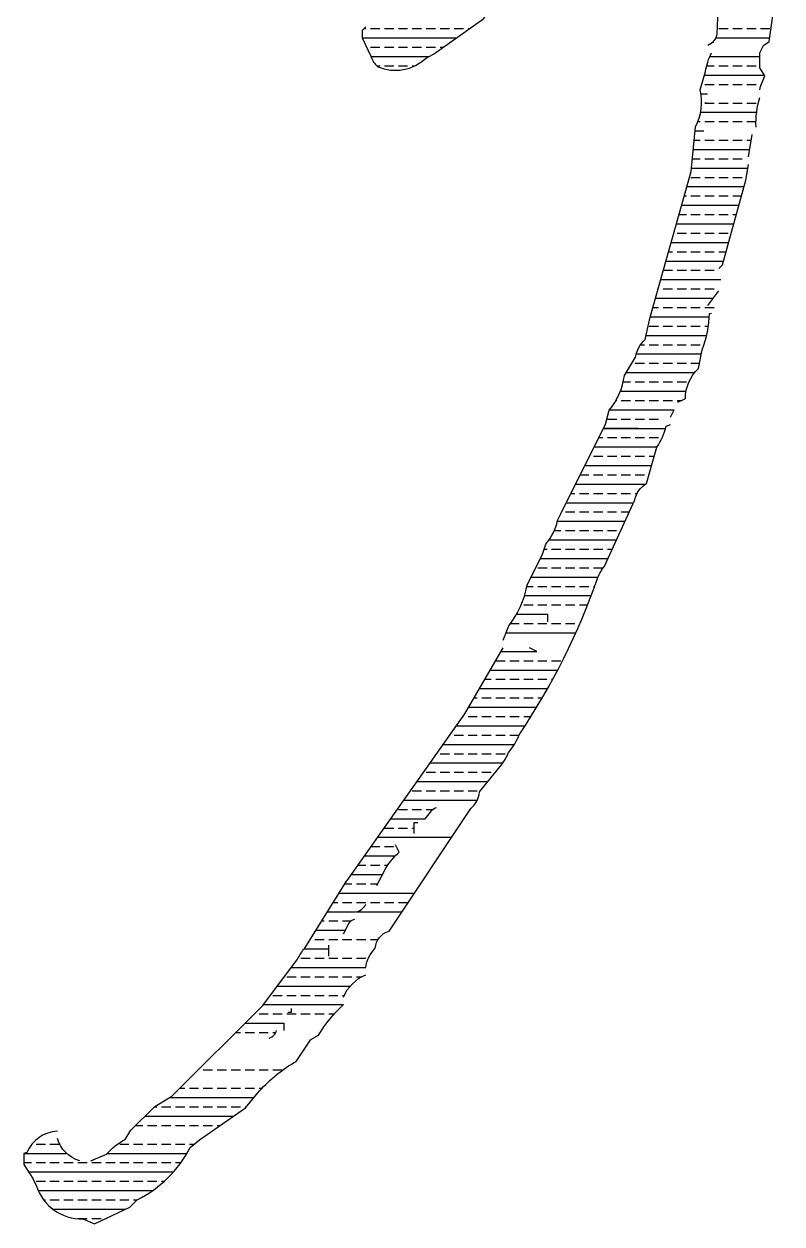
# Model space of a CAD drawing. Header units: millimetres. Extents: x 127 to 2034, y 513 to 812.
# Drawn here: x 1871.66 to 1873.7, y 550.051 to 553.278 of the extents above; entities that cross this region are included whole.
import ezdxf

# ---------------------------------------------------------------- set-up
doc = ezdxf.new("R2010")
doc.units = ezdxf.units.MM

msp = doc.modelspace()

# ---------------------------------------------------------------- hatches: boundary and pattern name
at = {"linetype": 'Continuous'}
h = msp.add_hatch(dxfattribs=at)
h.set_pattern_fill('BRASS', color=256, scale=0.2, style=0)
h.set_pattern_definition([(0, (1869.029948531501, 538.4405945643704), (0, 0.05), []), (0, (1869.029948531501, 538.4655945643698), (0, 0.05), [0.025, -0.0125])])
edge = h.paths.add_edge_path()
edge.add_line((1872.9499485315, 551.6205945643701), (1872.964654531501, 551.6594185643703))
edge.add_arc((1872.771317108847, 551.81242859971), 0.2465591813597618, 321.641398136819, 349.7593465849139)
edge.add_line((1873.0139485315, 551.7685945643702), (1873.0554485315, 551.8520945643703))
edge.add_line((1873.0554485315, 551.8520945643703), (1873.064448531501, 551.87909456437))
edge.add_arc((1872.951545252157, 551.974664695068), 0.1479216021009101, 319.7528234188165, 347.4785605958448)
edge.add_line((1873.095948531501, 551.9425945643702), (1873.1039485315, 551.9585945643704))
edge.add_line((1873.1039485315, 551.9585945643704), (1873.225242531501, 552.2017705643702))
edge.add_line((1873.225242531501, 552.2017705643702), (1873.234654531501, 552.2394185643702))
edge.add_arc((1873.097420073141, 552.3559769101829), 0.1800531714241285, 319.6575137681815, 352.5382919608347)
edge.add_line((1873.2759485315, 552.3325945643701), (1873.3054485315, 552.3820945643702))
edge.add_arc((1873.390919876034, 552.3655526563675), 0.0870573687675821, 132.6396241049456, 169.0465401306974, ccw=False)
edge.add_line((1873.3319485315, 552.4295945643703), (1873.3447565315, 552.4896325643704))
edge.add_line((1873.3447565315, 552.4896325643704), (1873.455048531501, 552.8812945643704))
edge.add_line((1873.455048531501, 552.8812945643704), (1873.4669485315, 553.0015945643698))
edge.add_arc((1873.344498825065, 553.0680273541037), 0.1393098925345999, 331.5187864405184, 373.5194412005766)
edge.add_line((1873.479948531501, 553.1005945643701), (1873.494002531501, 553.1499185643702))
edge.add_arc((1873.661443964995, 553.1250773150113), 0.1692741011508252, 153.5047217106693, 171.5612749202777, ccw=False)
edge.add_line((1873.4199485315, 552.2605945643699), (1873.4399485315, 552.2705945643702))
edge.add_arc((1873.552047131722, 552.2699978302853), 0.1121001885065203, 133.31842654169, 179.6950004590942, ccw=False)
edge.add_line((1873.4751405315, 552.3515565643702), (1873.485448531501, 552.4020945643701))
edge.add_arc((1873.219938847444, 552.5055862603884), 0.2849665304433305, 338.7049087396059, 358.8555433300105)
edge.add_line((1873.5048485315, 552.4998945643702), (1873.5099485315, 552.5005945643702))

# ---------------------------------------------------------------- linework, layer by layer
for p, q in [((1872.5749485315, 553.2655945643701), (1872.5799485315, 553.2655945643701)), ((1872.592448531501, 553.2655945643701), (1872.6174485315, 553.2655945643701)), ((1872.629948531501, 553.2655945643701), (1872.654948531501, 553.2655945643701)), ((1872.667448531501, 553.2655945643701), (1872.6924485315, 553.2655945643701)), ((1872.704948531501, 553.2655945643701), (1872.729948531501, 553.2655945643701)), ((1872.7424485315, 553.2655945643701), (1872.7674485315, 553.2655945643701)), ((1872.779948531501, 553.2655945643701), (1872.8049485315, 553.2655945643701)), ((1872.817448531501, 553.2655945643701), (1872.842448531501, 553.2655945643701)), ((1872.8549485315, 553.2655945643701), (1872.858834541863, 553.2655945643701)), ((1873.529948531501, 553.2655945643701), (1873.5549485315, 553.2655945643701)), ((1873.567448531501, 553.2655945643701), (1873.592448531501, 553.2655945643701)), ((1873.6049485315, 553.2655945643701), (1873.629948531501, 553.2655945643701)), ((1873.6424485315, 553.2655945643701), (1873.667448531501, 553.2655945643701)), ((1872.569948531501, 553.2405945643703), (1872.82373091492, 553.2405945643703)), ((1873.521651668896, 553.2405945643703), (1873.666377102929, 553.2405945643703)), ((1872.592448531501, 553.2155945643698), (1872.6174485315, 553.2155945643698)), ((1872.629948531501, 553.2155945643698), (1872.654948531501, 553.2155945643698)), ((1872.667448531501, 553.2155945643698), (1872.6924485315, 553.2155945643698)), ((1872.704948531501, 553.2155945643698), (1872.729948531501, 553.2155945643698)), ((1872.7424485315, 553.2155945643698), (1872.7674485315, 553.2155945643698)), ((1872.779948531501, 553.2155945643698), (1872.788627287977, 553.2155945643698)), ((1872.593742775866, 553.1905945643701), (1872.749948531501, 553.1905945643701)), ((1872.60954083389, 553.1655945643702), (1872.6174485315, 553.1655945643702)), ((1872.629948531501, 553.1655945643702), (1872.654948531501, 553.1655945643702)), ((1872.667448531501, 553.1655945643702), (1872.6924485315, 553.1655945643702)), ((1872.704948531501, 553.1655945643702), (1872.711817140321, 553.1655945643702)), ((1873.497090462371, 553.1655945643702), (1873.517448531501, 553.1655945643702)), ((1873.505363180282, 553.1905945643701), (1873.6399485315, 553.1905945643701)), ((1873.529948531501, 553.1655945643702), (1873.5549485315, 553.1655945643702)), ((1873.567448531501, 553.1655945643702), (1873.592448531501, 553.1655945643702)), ((1873.6049485315, 553.1655945643702), (1873.629948531501, 553.1655945643702)), ((1873.49134582288, 553.1405945643701), (1873.652675804228, 553.1405945643701)), ((1873.4924485315, 553.1155945643703), (1873.517448531501, 553.1155945643703)), ((1873.529948531501, 553.1155945643703), (1873.5549485315, 553.1155945643703)), ((1873.567448531501, 553.1155945643703), (1873.592448531501, 553.1155945643703)), ((1873.6049485315, 553.1155945643703), (1873.629948531501, 553.1155945643703)), ((1873.6424485315, 553.1155945643703), (1873.644431290121, 553.1155945643703)), ((1873.4924485315, 553.0655945643701), (1873.517448531501, 553.0655945643701)), ((1873.529948531501, 553.0655945643701), (1873.5549485315, 553.0655945643701)), ((1873.567448531501, 553.0655945643701), (1873.592448531501, 553.0655945643701)), ((1873.6049485315, 553.0655945643701), (1873.629948531501, 553.0655945643701)), ((1873.481080991563, 553.0405945643702), (1873.631766556561, 553.0405945643702)), ((1873.473564888454, 553.0155945643701), (1873.479948531501, 553.0155945643701)), ((1873.4924485315, 553.0155945643701), (1873.517448531501, 553.0155945643701)), ((1873.529948531501, 553.0155945643701), (1873.5549485315, 553.0155945643701)), ((1873.567448531501, 553.0155945643701), (1873.592448531501, 553.0155945643701)), ((1873.6049485315, 553.0155945643701), (1873.629903272138, 553.0155945643701)), ((1873.460914450038, 552.9405945643701), (1873.613281864834, 552.9405945643701)), ((1873.463387434244, 552.9655945643699), (1873.479948531501, 552.9655945643699)), ((1873.4924485315, 552.9655945643699), (1873.517448531501, 552.9655945643699)), ((1873.529948531501, 552.9655945643699), (1873.5549485315, 552.9655945643699)), ((1873.567448531501, 552.9655945643699), (1873.592448531501, 552.9655945643699)), ((1873.6049485315, 552.9655945643699), (1873.6174485315, 552.9655945643699)), ((1873.458441465831, 552.9155945643702), (1873.479948531501, 552.9155945643702)), ((1873.4924485315, 552.9155945643702), (1873.517448531501, 552.9155945643702)), ((1873.529948531501, 552.9155945643702), (1873.5549485315, 552.9155945643702)), ((1873.567448531501, 552.9155945643702), (1873.592448531501, 552.9155945643702)), ((1873.455968481625, 552.8905945643701), (1873.608183825618, 552.8905945643701)), ((1873.443587413496, 552.8405945643698), (1873.597640839193, 552.8405945643698)), ((1873.454948531501, 552.8655945643703), (1873.479948531501, 552.8655945643703)), ((1873.4924485315, 552.8655945643703), (1873.517448531501, 552.8655945643703)), ((1873.529948531501, 552.8655945643703), (1873.5549485315, 552.8655945643703)), ((1873.567448531501, 552.8655945643703), (1873.592448531501, 552.8655945643703)), ((1873.436547414721, 552.8155945643701), (1873.4424485315, 552.8155945643701)), ((1873.454948531501, 552.8155945643701), (1873.479948531501, 552.8155945643701)), ((1873.4924485315, 552.8155945643701), (1873.517448531501, 552.8155945643701)), ((1873.529948531501, 552.8155945643701), (1873.5549485315, 552.8155945643701)), ((1873.567448531501, 552.8155945643701), (1873.590772707325, 552.8155945643701)), ((1873.429507415947, 552.7905945643702), (1873.583904575457, 552.7905945643702)), ((1873.422467417172, 552.7655945643701), (1873.4424485315, 552.7655945643701)), ((1873.454948531501, 552.7655945643701), (1873.479948531501, 552.7655945643701)), ((1873.4924485315, 552.7655945643701), (1873.517448531501, 552.7655945643701)), ((1873.529948531501, 552.7655945643701), (1873.5549485315, 552.7655945643701)), ((1873.567448531501, 552.7655945643701), (1873.577036443588, 552.7655945643701)), ((1873.415427418398, 552.7405945643703), (1873.57016831172, 552.7405945643703)), ((1873.4174485315, 552.7155945643698), (1873.4424485315, 552.7155945643698)), ((1873.454948531501, 552.7155945643698), (1873.479948531501, 552.7155945643698)), ((1873.4924485315, 552.7155945643698), (1873.517448531501, 552.7155945643698)), ((1873.529948531501, 552.7155945643698), (1873.5549485315, 552.7155945643698)), ((1873.401347420849, 552.6905945643704), (1873.556432047984, 552.6905945643704)), ((1873.394307422074, 552.6655945643702), (1873.404948531501, 552.6655945643702)), ((1873.4174485315, 552.6655945643702), (1873.4424485315, 552.6655945643702)), ((1873.454948531501, 552.6655945643702), (1873.479948531501, 552.6655945643702)), ((1873.4924485315, 552.6655945643702), (1873.517448531501, 552.6655945643702)), ((1873.529948531501, 552.6655945643702), (1873.549563916116, 552.6655945643702)), ((1873.380227424526, 552.6155945643703), (1873.404948531501, 552.6155945643703)), ((1873.3872674233, 552.6405945643701), (1873.542695784248, 552.6405945643701)), ((1873.4174485315, 552.6155945643703), (1873.4424485315, 552.6155945643703)), ((1873.454948531501, 552.6155945643703), (1873.479948531501, 552.6155945643703)), ((1873.4924485315, 552.6155945643703), (1873.517448531501, 552.6155945643703)), ((1873.373187425751, 552.5905945643699), (1873.5349485315, 552.5905945643699)), ((1873.366147426977, 552.5655945643701), (1873.367448531501, 552.5655945643701)), ((1873.379948531501, 552.5655945643701), (1873.404948531501, 552.5655945643701)), ((1873.4174485315, 552.5655945643701), (1873.4424485315, 552.5655945643701)), ((1873.454948531501, 552.5655945643701), (1873.479948531501, 552.5655945643701)), ((1873.4924485315, 552.5655945643701), (1873.517448531501, 552.5655945643701)), ((1873.359107428203, 552.5405945643702), (1873.5149485315, 552.5405945643702)), ((1873.345027430653, 552.4905945643703), (1873.504510758432, 552.4905945643703)), ((1873.352067429428, 552.5155945643701), (1873.367448531501, 552.5155945643701)), ((1873.379948531501, 552.5155945643701), (1873.404948531501, 552.5155945643701)), ((1873.4174485315, 552.5155945643701), (1873.4424485315, 552.5155945643701)), ((1873.454948531501, 552.5155945643701), (1873.479948531501, 552.5155945643701)), ((1873.4924485315, 552.5155945643701), (1873.517448531501, 552.5155945643701)), ((1873.342448531501, 552.4655945643699), (1873.367448531501, 552.4655945643699)), ((1873.379948531501, 552.4655945643699), (1873.404948531501, 552.4655945643699)), ((1873.4174485315, 552.4655945643699), (1873.4424485315, 552.4655945643699)), ((1873.454948531501, 552.4655945643699), (1873.479948531501, 552.4655945643699)), ((1873.4924485315, 552.4655945643699), (1873.502085241577, 552.4655945643699)), ((1873.334295178624, 552.4405945643701), (1873.497395155574, 552.4405945643701)), ((1873.307541891527, 552.3905945643701), (1873.483102930171, 552.3905945643701)), ((1873.319682295361, 552.4155945643702), (1873.3299485315, 552.4155945643702)), ((1873.342448531501, 552.4155945643702), (1873.367448531501, 552.4155945643702)), ((1873.379948531501, 552.4155945643702), (1873.404948531501, 552.4155945643702)), ((1873.4174485315, 552.4155945643702), (1873.4424485315, 552.4155945643702)), ((1873.454948531501, 552.4155945643702), (1873.479948531501, 552.4155945643702)), ((1873.3049485315, 552.3655945643703), (1873.3299485315, 552.3655945643703)), ((1873.342448531501, 552.3655945643703), (1873.367448531501, 552.3655945643703)), ((1873.379948531501, 552.3655945643703), (1873.404948531501, 552.3655945643703)), ((1873.4174485315, 552.3655945643703), (1873.4424485315, 552.3655945643703)), ((1873.454948531501, 552.3655945643703), (1873.478003796846, 552.3655945643703)), ((1873.280716208268, 552.3405945643698), (1873.464969273459, 552.3405945643698)), ((1873.265182683385, 552.2905945643702), (1873.441855358852, 552.2905945643702)), ((1873.272886339661, 552.3155945643701), (1873.292448531501, 552.3155945643701)), ((1873.3049485315, 552.3155945643701), (1873.3299485315, 552.3155945643701)), ((1873.342448531501, 552.3155945643701), (1873.367448531501, 552.3155945643701)), ((1873.379948531501, 552.3155945643701), (1873.404948531501, 552.3155945643701)), ((1873.4174485315, 552.3155945643701), (1873.4424485315, 552.3155945643701)), ((1873.253144753604, 552.2655945643701), (1873.254948531501, 552.2655945643701)), ((1873.2674485315, 552.2655945643701), (1873.292448531501, 552.2655945643701)), ((1873.3049485315, 552.2655945643701), (1873.3299485315, 552.2655945643701)), ((1873.342448531501, 552.2655945643701), (1873.367448531501, 552.2655945643701)), ((1873.379948531501, 552.2655945643701), (1873.404948531501, 552.2655945643701)), ((1873.4174485315, 552.2655945643701), (1873.4299485315, 552.2655945643701)), ((1873.235644741036, 552.2405945643703), (1873.409948531501, 552.2405945643703)), ((1873.2299485315, 552.2155945643699), (1873.254948531501, 552.2155945643699)), ((1873.2674485315, 552.2155945643699), (1873.292448531501, 552.2155945643699)), ((1873.3049485315, 552.2155945643699), (1873.3299485315, 552.2155945643699)), ((1873.342448531501, 552.2155945643699), (1873.367448531501, 552.2155945643699)), ((1873.207198268317, 552.1655945643702), (1873.217448531501, 552.1655945643702)), ((1873.219668043294, 552.1905945643701), (1873.386424611273, 552.1905945643701)), ((1873.2299485315, 552.1655945643702), (1873.254948531501, 552.1655945643702)), ((1873.2674485315, 552.1655945643702), (1873.292448531501, 552.1655945643702)), ((1873.3049485315, 552.1655945643702), (1873.3299485315, 552.1655945643702)), ((1873.342448531501, 552.1655945643702), (1873.367448531501, 552.1655945643702)), ((1873.194728493339, 552.1405945643701), (1873.364053196796, 552.1405945643701)), ((1873.192448531501, 552.1155945643703), (1873.217448531501, 552.1155945643703)), ((1873.2299485315, 552.1155945643703), (1873.254948531501, 552.1155945643703)), ((1873.2674485315, 552.1155945643703), (1873.292448531501, 552.1155945643703)), ((1873.3049485315, 552.1155945643703), (1873.3299485315, 552.1155945643703)), ((1873.342448531501, 552.1155945643703), (1873.35655254408, 552.1155945643703)), ((1873.157319168405, 552.0655945643701), (1873.1799485315, 552.0655945643701)), ((1873.169788943383, 552.0905945643699), (1873.349374308509, 552.0905945643699)), ((1873.192448531501, 552.0655945643701), (1873.217448531501, 552.0655945643701)), ((1873.2299485315, 552.0655945643701), (1873.254948531501, 552.0655945643701)), ((1873.2674485315, 552.0655945643701), (1873.292448531501, 552.0655945643701)), ((1873.3049485315, 552.0655945643701), (1873.3299485315, 552.0655945643701)), ((1873.144849393428, 552.0405945643702), (1873.332974308344, 552.0405945643702)), ((1873.13237961845, 552.0155945643701), (1873.142448531501, 552.0155945643701)), ((1873.154948531501, 552.0155945643701), (1873.1799485315, 552.0155945643701)), ((1873.192448531501, 552.0155945643701), (1873.217448531501, 552.0155945643701)), ((1873.2299485315, 552.0155945643701), (1873.254948531501, 552.0155945643701)), ((1873.2674485315, 552.0155945643701), (1873.292448531501, 552.0155945643701)), ((1873.3049485315, 552.0155945643701), (1873.310029320109, 552.0155945643701)), ((1873.119909843472, 551.9905945643703), (1873.300283727031, 551.9905945643703)), ((1873.095489778146, 551.9405945643701), (1873.277378699098, 551.9405945643701)), ((1873.1174485315, 551.9655945643698), (1873.142448531501, 551.9655945643698)), ((1873.154948531501, 551.9655945643698), (1873.1799485315, 551.9655945643698)), ((1873.192448531501, 551.9655945643698), (1873.217448531501, 551.9655945643698)), ((1873.2299485315, 551.9655945643698), (1873.254948531501, 551.9655945643698)), ((1873.2674485315, 551.9655945643698), (1873.288831213065, 551.9655945643698)), ((1873.087160590624, 551.9155945643702), (1873.104948531501, 551.9155945643702)), ((1873.1174485315, 551.9155945643702), (1873.142448531501, 551.9155945643702)), ((1873.154948531501, 551.9155945643702), (1873.1799485315, 551.9155945643702)), ((1873.192448531501, 551.9155945643702), (1873.217448531501, 551.9155945643702)), ((1873.2299485315, 551.9155945643702), (1873.254948531501, 551.9155945643702)), ((1873.073253976136, 551.8905945643701), (1873.254473671165, 551.8905945643701)), ((1873.049732962638, 551.8405945643698), (1873.231568643232, 551.8405945643698)), ((1873.059948531501, 551.8655945643703), (1873.0674485315, 551.8655945643703)), ((1873.079948531501, 551.8655945643703), (1873.104948531501, 551.8655945643703)), ((1873.1174485315, 551.8655945643703), (1873.142448531501, 551.8655945643703)), ((1873.154948531501, 551.8655945643703), (1873.1799485315, 551.8655945643703)), ((1873.192448531501, 551.8655945643703), (1873.217448531501, 551.8655945643703)), ((1873.2299485315, 551.8655945643703), (1873.243021157199, 551.8655945643703)), ((1873.042448531501, 551.8155945643704), (1873.0674485315, 551.8155945643704)), ((1873.079948531501, 551.8155945643704), (1873.104948531501, 551.8155945643704)), ((1873.1174485315, 551.8155945643704), (1873.142448531501, 551.8155945643704)), ((1873.154948531501, 551.8155945643704), (1873.1799485315, 551.8155945643704)), ((1873.192448531501, 551.8155945643704), (1873.217448531501, 551.8155945643704)), ((1873.024882663237, 551.7905945643702), (1873.205072106094, 551.7905945643702)), ((1873.013387352882, 551.7655945643701), (1873.029948531501, 551.7655945643701)), ((1873.042448531501, 551.7655945643701), (1873.0674485315, 551.7655945643701)), ((1873.079948531501, 551.7655945643701), (1873.104948531501, 551.7655945643701)), ((1873.1174485315, 551.7655945643701), (1873.142448531501, 551.7655945643701)), ((1873.154948531501, 551.7655945643701), (1873.1799485315, 551.7655945643701)), ((1873.192448531501, 551.7655945643701), (1873.196013885342, 551.7655945643701)), ((1873.004948531501, 551.7155945643699), (1873.029948531501, 551.7155945643699)), ((1873.007179995457, 551.7405945643703), (1873.186648616191, 551.7405945643703)), ((1873.042448531501, 551.7155945643699), (1873.0674485315, 551.7155945643699)), ((1873.079948531501, 551.7155945643699), (1873.104948531501, 551.7155945643699)), ((1873.1174485315, 551.7155945643699), (1873.142448531501, 551.7155945643699)), ((1873.154948531501, 551.7155945643699), (1873.176872552186, 551.7155945643699)), ((1872.985671716322, 551.6905945643701), (1873.069948531501, 551.6905945643701)), ((1872.969385773655, 551.6655945643702), (1872.9924485315, 551.6655945643702)), ((1873.004948531501, 551.6655945643702), (1873.029948531501, 551.6655945643702)), ((1873.042448531501, 551.6655945643702), (1873.0674485315, 551.6655945643702)), ((1873.079948531501, 551.6655945643702), (1873.104948531501, 551.6655945643702)), ((1873.1174485315, 551.6655945643702), (1873.142448531501, 551.6655945643702)), ((1873.154948531501, 551.6655945643702), (1873.156059626959, 551.6655945643702)), ((1872.957524257855, 551.6405945643701), (1873.145007356091, 551.6405945643701)), ((1872.944105834871, 551.5905945643699), (1873.0399485315, 551.5905945643699)), ((1872.929948531501, 551.5655945643701), (1872.9549485315, 551.5655945643701)), ((1872.967448531501, 551.5655945643701), (1872.9924485315, 551.5655945643701)), ((1873.004948531501, 551.5655945643701), (1873.029948531501, 551.5655945643701)), ((1873.042448531501, 551.5655945643701), (1873.0674485315, 551.5655945643701)), ((1873.079948531501, 551.5655945643701), (1873.104948531501, 551.5655945643701)), ((1872.900285610152, 551.5155945643701), (1872.9174485315, 551.5155945643701)), ((1872.914892351725, 551.5405945643702), (1873.096287609622, 551.5405945643702)), ((1872.929948531501, 551.5155945643701), (1872.9549485315, 551.5155945643701)), ((1872.967448531501, 551.5155945643701), (1872.9924485315, 551.5155945643701)), ((1873.004948531501, 551.5155945643701), (1873.029948531501, 551.5155945643701)), ((1873.042448531501, 551.5155945643701), (1873.0674485315, 551.5155945643701)), ((1873.079948531501, 551.5155945643701), (1873.082929782936, 551.5155945643701)), ((1872.885678868579, 551.4905945643703), (1873.069078204241, 551.4905945643703)), ((1872.871072127006, 551.4655945643698), (1872.879948531501, 551.4655945643698)), ((1872.8924485315, 551.4655945643698), (1872.9174485315, 551.4655945643698)), ((1872.929948531501, 551.4655945643698), (1872.9549485315, 551.4655945643698)), ((1872.967448531501, 551.4655945643698), (1872.9924485315, 551.4655945643698)), ((1873.004948531501, 551.4655945643698), (1873.029948531501, 551.4655945643698)), ((1873.042448531501, 551.4655945643698), (1873.054720150134, 551.4655945643698)), ((1872.856465385433, 551.4405945643701), (1872.919948531501, 551.4405945643701)), ((1872.939948531501, 551.4405945643701), (1873.039841966157, 551.4405945643701)), ((1872.823379352648, 551.3905945643701), (1873.008465404805, 551.3905945643701)), ((1872.841011523626, 551.4155945643702), (1872.842448531501, 551.4155945643702)), ((1872.8549485315, 551.4155945643702), (1872.879948531501, 551.4155945643702)), ((1872.8924485315, 551.4155945643702), (1872.9174485315, 551.4155945643702)), ((1872.929948531501, 551.4155945643702), (1872.9549485315, 551.4155945643702)), ((1872.967448531501, 551.4155945643702), (1872.9924485315, 551.4155945643702)), ((1873.004948531501, 551.4155945643702), (1873.024428980219, 551.4155945643702)), ((1872.817448531501, 551.3655945643703), (1872.842448531501, 551.3655945643703)), ((1872.8549485315, 551.3655945643703), (1872.879948531501, 551.3655945643703)), ((1872.8924485315, 551.3655945643703), (1872.9174485315, 551.3655945643703)), ((1872.929948531501, 551.3655945643703), (1872.9549485315, 551.3655945643703)), ((1872.967448531501, 551.3655945643703), (1872.9924485315, 551.3655945643703)), ((1872.788115010691, 551.3405945643699), (1872.979742589803, 551.3405945643699)), ((1872.752850668733, 551.2905945643702), (1872.948602301888, 551.2905945643702)), ((1872.779948531501, 551.3155945643701), (1872.8049485315, 551.3155945643701)), ((1872.817448531501, 551.3155945643701), (1872.842448531501, 551.3155945643701)), ((1872.8549485315, 551.3155945643701), (1872.879948531501, 551.3155945643701)), ((1872.8924485315, 551.3155945643701), (1872.9174485315, 551.3155945643701)), ((1872.929948531501, 551.3155945643701), (1872.9549485315, 551.3155945643701)), ((1872.7424485315, 551.2655945643701), (1872.7674485315, 551.2655945643701)), ((1872.779948531501, 551.2655945643701), (1872.8049485315, 551.2655945643701)), ((1872.817448531501, 551.2655945643701), (1872.842448531501, 551.2655945643701)), ((1872.8549485315, 551.2655945643701), (1872.879948531501, 551.2655945643701)), ((1872.8924485315, 551.2655945643701), (1872.9174485315, 551.2655945643701)), ((1872.717586326776, 551.2405945643703), (1872.908578668487, 551.2405945643703)), ((1872.704948531501, 551.2155945643699), (1872.729948531501, 551.2155945643699)), ((1872.7424485315, 551.2155945643699), (1872.7674485315, 551.2155945643699)), ((1872.779948531501, 551.2155945643699), (1872.8049485315, 551.2155945643699)), ((1872.817448531501, 551.2155945643699), (1872.842448531501, 551.2155945643699)), ((1872.8549485315, 551.2155945643699), (1872.879948531501, 551.2155945643699)), ((1872.667448531501, 551.1655945643702), (1872.6924485315, 551.1655945643702)), ((1872.682321984819, 551.1905945643701), (1872.879874710671, 551.1905945643701)), ((1872.704948531501, 551.1655945643702), (1872.729948531501, 551.1655945643702)), ((1872.7424485315, 551.1655945643702), (1872.759861061586, 551.1655945643702)), ((1872.647057642862, 551.1405945643701), (1872.739948531501, 551.1405945643701)), ((1872.629948531501, 551.1155945643703), (1872.654948531501, 551.1155945643703)), ((1872.667448531501, 551.1155945643703), (1872.6924485315, 551.1155945643703)), ((1872.704948531501, 551.1155945643703), (1872.709948531501, 551.1155945643703)), ((1872.594161129926, 551.0655945643701), (1872.6174485315, 551.0655945643701)), ((1872.611793300904, 551.0905945643698), (1872.810781864834, 551.0905945643698)), ((1872.629948531501, 551.0655945643701), (1872.654948531501, 551.0655945643701)), ((1872.576528958947, 551.0405945643702), (1872.659222457542, 551.0405945643702)), ((1872.558896787968, 551.0155945643701), (1872.5799485315, 551.0155945643701)), ((1872.592448531501, 551.0155945643701), (1872.6174485315, 551.0155945643701)), ((1872.629948531501, 551.0155945643701), (1872.638664665962, 551.0155945643701)), ((1872.541264616989, 550.9905945643703), (1872.625103170676, 550.9905945643703)), ((1872.507338034263, 550.9405945643704), (1872.710781864834, 550.9405945643704)), ((1872.522807647523, 550.9655945643698), (1872.5424485315, 550.9655945643698)), ((1872.554948531501, 550.9655945643698), (1872.5799485315, 550.9655945643698)), ((1872.592448531501, 550.9655945643698), (1872.612474304697, 550.9655945643698)), ((1872.491868421003, 550.9155945643702), (1872.504948531501, 550.9155945643702)), ((1872.5174485315, 550.9155945643702), (1872.5424485315, 550.9155945643702)), ((1872.554948531501, 550.9155945643702), (1872.5799485315, 550.9155945643702)), ((1872.592448531501, 550.9155945643702), (1872.6174485315, 550.9155945643702)), ((1872.629948531501, 550.9155945643702), (1872.654948531501, 550.9155945643702)), ((1872.667448531501, 550.9155945643702), (1872.6924485315, 550.9155945643702)), ((1872.476398807744, 550.8905945643701), (1872.5399485315, 550.8905945643701)), ((1872.555076757391, 550.8905945643701), (1872.677448531501, 550.8905945643701)), ((1872.445459581224, 550.8405945643699), (1872.525036250799, 550.8405945643699)), ((1872.460929194484, 550.8655945643703), (1872.467448531501, 550.8655945643703)), ((1872.4799485315, 550.8655945643703), (1872.504948531501, 550.8655945643703)), ((1872.5174485315, 550.8655945643703), (1872.539801607064, 550.8655945643703)), ((1872.442448531501, 550.8155945643701), (1872.467448531501, 550.8155945643701)), ((1872.4799485315, 550.8155945643701), (1872.504948531501, 550.8155945643701)), ((1872.5174485315, 550.8155945643701), (1872.5424485315, 550.8155945643701)), ((1872.554948531501, 550.8155945643701), (1872.5799485315, 550.8155945643701)), ((1872.592448531501, 550.8155945643701), (1872.612374680539, 550.8155945643701)), ((1872.414168852263, 550.7905945643702), (1872.4799485315, 550.7905945643702)), ((1872.404948531501, 550.7655945643701), (1872.4299485315, 550.7655945643701)), ((1872.442448531501, 550.7655945643701), (1872.467448531501, 550.7655945643701)), ((1872.4799485315, 550.7655945643701), (1872.504948531501, 550.7655945643701)), ((1872.5174485315, 550.7655945643701), (1872.5424485315, 550.7655945643701)), ((1872.554948531501, 550.7655945643701), (1872.5799485315, 550.7655945643701)), ((1872.3674485315, 550.7155945643699), (1872.3924485315, 550.7155945643699)), ((1872.379426443147, 550.7405945643703), (1872.5799485315, 550.7405945643703)), ((1872.404948531501, 550.7155945643699), (1872.4299485315, 550.7155945643699)), ((1872.442448531501, 550.7155945643699), (1872.467448531501, 550.7155945643699)), ((1872.4799485315, 550.7155945643699), (1872.504948531501, 550.7155945643699)), ((1872.5174485315, 550.7155945643699), (1872.5424485315, 550.7155945643699)), ((1872.554948531501, 550.7155945643699), (1872.569167911998, 550.7155945643699)), ((1872.341876242344, 550.6905945643701), (1872.538048851522, 550.6905945643701)), ((1872.329948531501, 550.6655945643702), (1872.354948531501, 550.6655945643702)), ((1872.3674485315, 550.6655945643702), (1872.3924485315, 550.6655945643702)), ((1872.404948531501, 550.6655945643702), (1872.4299485315, 550.6655945643702)), ((1872.442448531501, 550.6655945643702), (1872.467448531501, 550.6655945643702)), ((1872.4799485315, 550.6655945643702), (1872.504948531501, 550.6655945643702)), ((1872.5174485315, 550.6655945643702), (1872.522087317634, 550.6655945643702)), ((1872.279856129036, 550.6155945643703), (1872.279948531501, 550.6155945643703)), ((1872.292448531501, 550.6155945643703), (1872.317448531501, 550.6155945643703)), ((1872.30432604154, 550.6405945643701), (1872.5199485315, 550.6405945643701)), ((1872.329948531501, 550.6155945643703), (1872.354948531501, 550.6155945643703)), ((1872.3674485315, 550.6155945643703), (1872.3924485315, 550.6155945643703)), ((1872.404948531501, 550.6155945643703), (1872.4299485315, 550.6155945643703)), ((1872.442448531501, 550.6155945643703), (1872.467448531501, 550.6155945643703)), ((1872.4799485315, 550.6155945643703), (1872.495103939048, 550.6155945643703)), ((1872.254753459632, 550.5905945643698), (1872.359948531501, 550.5905945643698)), ((1872.229650790227, 550.5655945643701), (1872.2424485315, 550.5655945643701)), ((1872.254948531501, 550.5655945643701), (1872.279948531501, 550.5655945643701)), ((1872.292448531501, 550.5655945643701), (1872.317448531501, 550.5655945643701)), ((1872.329948531501, 550.5655945643701), (1872.337787353532, 550.5655945643701)), ((1872.129240112609, 550.4655945643698), (1872.129948531501, 550.4655945643698)), ((1872.1424485315, 550.4655945643698), (1872.1674485315, 550.4655945643698)), ((1872.179948531501, 550.4655945643698), (1872.204948531501, 550.4655945643698)), ((1872.217448531501, 550.4655945643698), (1872.2424485315, 550.4655945643698)), ((1872.254948531501, 550.4655945643698), (1872.279948531501, 550.4655945643698)), ((1872.292448531501, 550.4655945643698), (1872.317448531501, 550.4655945643698)), ((1872.329948531501, 550.4655945643698), (1872.354948531501, 550.4655945643698)), ((1872.051377102929, 550.3905945643701), (1872.279078966283, 550.3905945643701)), ((1872.0790347738, 550.4155945643702), (1872.092448531501, 550.4155945643702)), ((1872.1049485315, 550.4155945643702), (1872.129948531501, 550.4155945643702)), ((1872.1424485315, 550.4155945643702), (1872.1674485315, 550.4155945643702)), ((1872.179948531501, 550.4155945643702), (1872.204948531501, 550.4155945643702)), ((1872.217448531501, 550.4155945643702), (1872.2424485315, 550.4155945643702)), ((1872.254948531501, 550.4155945643702), (1872.279948531501, 550.4155945643702)), ((1872.292448531501, 550.4155945643702), (1872.300367809305, 550.4155945643702)), ((1872.010932783469, 550.3655945643703), (1872.0174485315, 550.3655945643703)), ((1872.029948531501, 550.3655945643703), (1872.0549485315, 550.3655945643703)), ((1872.067448531501, 550.3655945643703), (1872.092448531501, 550.3655945643703)), ((1872.1049485315, 550.3655945643703), (1872.129948531501, 550.3655945643703)), ((1872.1424485315, 550.3655945643703), (1872.1674485315, 550.3655945643703)), ((1872.179948531501, 550.3655945643703), (1872.204948531501, 550.3655945643703)), ((1872.217448531501, 550.3655945643703), (1872.2424485315, 550.3655945643703)), ((1872.254948531501, 550.3655945643703), (1872.25842679237, 550.3655945643703)), ((1871.985539082682, 550.3405945643699), (1872.224227601268, 550.3405945643699)), ((1871.960145381894, 550.3155945643701), (1871.979948531501, 550.3155945643701)), ((1871.9924485315, 550.3155945643701), (1872.0174485315, 550.3155945643701)), ((1872.029948531501, 550.3155945643701), (1872.0549485315, 550.3155945643701)), ((1872.067448531501, 550.3155945643701), (1872.092448531501, 550.3155945643701)), ((1872.1049485315, 550.3155945643701), (1872.129948531501, 550.3155945643701)), ((1872.1424485315, 550.3155945643701), (1872.1674485315, 550.3155945643701)), ((1872.179948531501, 550.3155945643701), (1872.18818108964, 550.3155945643701)), ((1871.692448531501, 550.2655945643701), (1871.717448531501, 550.2655945643701)), ((1871.7299485315, 550.2655945643701), (1871.754948531501, 550.2655945643701)), ((1871.917448531501, 550.2655945643701), (1871.942448531501, 550.2655945643701)), ((1871.954948531501, 550.2655945643701), (1871.979948531501, 550.2655945643701)), ((1871.9924485315, 550.2655945643701), (1872.0174485315, 550.2655945643701)), ((1872.029948531501, 550.2655945643701), (1872.0549485315, 550.2655945643701)), ((1872.067448531501, 550.2655945643701), (1872.092448531501, 550.2655945643701)), ((1872.1049485315, 550.2655945643701), (1872.118567643797, 550.2655945643701)), ((1871.6599485315, 550.2405945643703), (1871.774418984939, 550.2405945643703)), ((1871.884633056887, 550.2405945643703), (1872.098397228438, 550.2405945643703)), ((1871.6599485315, 550.2155945643699), (1871.6799485315, 550.2155945643699)), ((1871.692448531501, 550.2155945643699), (1871.717448531501, 550.2155945643699)), ((1871.7299485315, 550.2155945643699), (1871.754948531501, 550.2155945643699)), ((1871.7674485315, 550.2155945643699), (1871.7924485315, 550.2155945643699)), ((1871.804948531501, 550.2155945643699), (1871.829948531501, 550.2155945643699)), ((1871.842448531501, 550.2155945643699), (1871.8674485315, 550.2155945643699)), ((1871.879948531501, 550.2155945643699), (1871.904948531501, 550.2155945643699)), ((1871.917448531501, 550.2155945643699), (1871.942448531501, 550.2155945643699)), ((1871.954948531501, 550.2155945643699), (1871.979948531501, 550.2155945643699)), ((1871.9924485315, 550.2155945643699), (1872.0174485315, 550.2155945643699)), ((1872.029948531501, 550.2155945643699), (1872.0549485315, 550.2155945643699)), ((1872.067448531501, 550.2155945643699), (1872.082126636099, 550.2155945643699)), ((1871.672580110448, 550.1905945643701), (1872.062206953478, 550.1905945643701)), ((1871.692448531501, 550.1655945643702), (1871.717448531501, 550.1655945643702)), ((1871.7299485315, 550.1655945643702), (1871.754948531501, 550.1655945643702)), ((1871.7674485315, 550.1655945643702), (1871.7924485315, 550.1655945643702)), ((1871.804948531501, 550.1655945643702), (1871.829948531501, 550.1655945643702)), ((1871.842448531501, 550.1655945643702), (1871.8674485315, 550.1655945643702)), ((1871.879948531501, 550.1655945643702), (1871.904948531501, 550.1655945643702)), ((1871.917448531501, 550.1655945643702), (1871.942448531501, 550.1655945643702)), ((1871.954948531501, 550.1655945643702), (1871.979948531501, 550.1655945643702)), ((1871.9924485315, 550.1655945643702), (1872.0174485315, 550.1655945643702)), ((1872.029948531501, 550.1655945643702), (1872.037637552927, 550.1655945643702)), ((1871.698471902186, 550.1405945643701), (1872.006588581476, 550.1405945643701)), ((1871.712967248372, 550.1155945643703), (1871.717448531501, 550.1155945643703)), ((1871.7299485315, 550.1155945643703), (1871.754948531501, 550.1155945643703)), ((1871.7674485315, 550.1155945643703), (1871.7924485315, 550.1155945643703)), ((1871.804948531501, 550.1155945643703), (1871.829948531501, 550.1155945643703)), ((1871.842448531501, 550.1155945643703), (1871.8674485315, 550.1155945643703)), ((1871.879948531501, 550.1155945643703), (1871.904948531501, 550.1155945643703)), ((1871.917448531501, 550.1155945643703), (1871.942448531501, 550.1155945643703)), ((1871.954948531501, 550.1155945643703), (1871.964948531501, 550.1155945643703)), ((1871.737643310086, 550.0905945643698), (1871.934392975945, 550.0905945643698)), ((1871.804948531501, 550.0655945643701), (1871.829948531501, 550.0655945643701)), ((1871.842448531501, 550.0655945643701), (1871.8674485315, 550.0655945643701)), ((1871.879948531501, 550.0655945643701), (1871.881615198167, 550.0655945643701))]:
    msp.add_line(p, q, dxfattribs=at)
at = {"color": 7, "linetype": 'Continuous'}
for points in [[(1872.5799485315, 553.2705945643701), (1872.569948531501, 553.2605945643699), (1872.569948531501, 553.2405945643703), (1872.5934775315, 553.1914765643701, 0.153792), (1872.612448531501, 553.16309456437, 0.300331), (1872.741948531501, 553.1865945643704), (1872.761948531501, 553.1965945643701), (1872.897448531501, 553.2930945643702), (1872.9099485315, 553.3105945643701, 0.140741), (1872.971948531501, 553.3465945643702), (1872.9924485315, 553.3580945643702, -0.069654), (1873.158448531501, 553.45509456437, -0.102276), (1873.268772531501, 553.5153005643701), (1873.277448531501, 553.5230945643702, -0.174948), (1873.3299485315, 553.5405945643702), (1873.4489485315, 553.62259456437, -0.270458), (1873.539948531501, 553.6205945643701), (1873.5249735315, 553.2509495643698, -0.263768), (1873.499948531501, 553.22059456437)], [(1873.6399485315, 553.1005945643701), (1873.6419485315, 553.1095945643701), (1873.653948531501, 553.1385945643701), (1873.6399485315, 553.1605945643702), (1873.6399485315, 553.20059456437), (1873.6499485315, 553.22059456437), (1873.665048531501, 553.2312945643704), (1873.674848531501, 553.2998945643703, 0.114996), (1873.689948531501, 553.5405945643702), (1873.6999485315, 553.5505945643699), (1873.694948531501, 553.6005945643701), (1873.6999485315, 553.6105945643703)], [(1872.9499485315, 551.6205945643701), (1872.964654531501, 551.6594185643703, 0.123307), (1873.0139485315, 551.7685945643702), (1873.0554485315, 551.8520945643703), (1873.064448531501, 551.87909456437, 0.12157), (1873.095948531501, 551.9425945643702), (1873.1039485315, 551.9585945643704), (1873.225242531501, 552.2017705643702), (1873.234654531501, 552.2394185643702, 0.144462), (1873.2759485315, 552.3325945643701), (1873.3054485315, 552.3820945643702, -0.160205), (1873.3319485315, 552.4295945643703), (1873.3447565315, 552.4896325643704), (1873.455048531501, 552.8812945643704), (1873.4669485315, 553.0015945643698, 0.185342), (1873.479948531501, 553.1005945643701), (1873.494002531501, 553.1499185643702, -0.07895), (1873.5099485315, 553.20059456437)], [(1873.629948531501, 553.0005945643702, -0.078333), (1873.6399485315, 553.0805945643701)], [(1873.4199485315, 552.2605945643699), (1873.4399485315, 552.2705945643702, -0.205164), (1873.4751405315, 552.3515565643702), (1873.485448531501, 552.4020945643701, 0.088151), (1873.5048485315, 552.4998945643702), (1873.5099485315, 552.5005945643702)], [(1872.5799485315, 550.7405945643703, -0.175096), (1872.605448531501, 550.79209456437, -0.332422), (1872.6424485315, 550.8380945643702), (1872.862448531501, 551.1680945643702, 0.197314), (1872.8859485315, 551.2125945643702), (1872.944948531501, 551.2855945643701, 0.064942), (1872.9639485315, 551.3185945643698, 0.07671599999999999), (1872.993948531501, 551.3685945643701, 0.06318700000000001), (1873.2044485315, 551.7890945643703, -0.06662699999999999), (1873.221948531501, 551.8195945643702), (1873.303948531501, 551.9985945643704, -0.213703), (1873.3354485315, 552.0420945643699), (1873.363477531501, 552.1397125643701, 0.087697), (1873.387948531501, 552.19659456437), (1873.399948531501, 552.20059456437)], [(1871.839948531501, 550.22059456437), (1871.882448531501, 550.2380945643699, -0.09406), (1871.9324485315, 550.2780945643698), (1871.947448531501, 550.3030945643703), (1872.011948531501, 550.3665945643701), (1872.057948531501, 550.3945945643701), (1872.302448531501, 550.63809456437), (1872.395948531501, 550.7625945643704, -0.064799), (1872.415448531501, 550.79209456437), (1872.527448531501, 550.9730945643701), (1872.532448531501, 550.9780945643702), (1872.845948531501, 551.4225945643702), (1872.9499485315, 551.60059456437)], [(1872.739948531501, 551.1405945643701), (1872.7539485315, 551.1585945643701, -0.207527), (1872.769948531501, 551.1705945643702)], [(1872.609948531501, 550.9605945643702), (1872.634448531501, 551.0090945643701, -0.077141), (1872.6699485315, 551.0505945643699), (1872.6599485315, 551.0705945643704)], [(1872.5399485315, 550.8905945643701, 0.352191), (1872.5799485315, 550.9105945643702)], [(1872.5199485315, 550.8305945643701), (1872.534448531501, 550.85909456437, -0.215245), (1872.549948531501, 550.8705945643701)], [(1872.5199485315, 550.6605945643701, -0.206117), (1872.5799485315, 550.72059456437)], [(1871.7499485315, 550.3005945643699, 0.27895), (1871.667448531501, 550.24309456437), (1871.6599485315, 550.2405945643703), (1871.6599485315, 550.2105945643702), (1871.683948531501, 550.1725945643702), (1871.6939485315, 550.1525945643702, 0.333484), (1871.817948531501, 550.06459456437), (1871.849948531501, 550.0505945643699), (1871.944948531501, 550.09559456437), (1871.964948531501, 550.1155945643703, 0.158614), (1872.1068715315, 550.2559795643701), (1872.131948531501, 550.27659456437), (1872.2559485315, 550.3625945643704), (1872.2939485315, 550.4085945643701, -0.081009), (1872.3924485315, 550.4880945643699), (1872.395948531501, 550.4925945643699), (1872.431948531501, 550.54659456437), (1872.4524485315, 550.5580945643701, -0.072138), (1872.5199485315, 550.6405945643701)], [(1872.319948531501, 550.5505945643699, 0.236068), (1872.339948531501, 550.5705945643704)], [(1871.8099485315, 550.22059456437, -0.260179), (1871.7499485315, 550.2805945643703)]]:
    msp.add_lwpolyline(points, format="xyb", dxfattribs=at)
for points in [[(1873.609948531501, 552.9205945643704), (1873.6199485315, 552.9805945643702)], [(1873.529948531501, 552.6205945643701), (1873.539948531501, 552.6305945643703), (1873.6024485315, 552.8580945643702), (1873.609948531501, 552.9005945643702)], [(1873.499948531501, 552.5205945643701), (1873.529948531501, 552.5605945643701)], [(1873.399948531501, 552.2205945643699), (1873.409948531501, 552.2405945643703)], [(1873.069948531501, 551.6705945643702), (1873.069948531501, 551.6905945643701)], [(1873.0399485315, 551.5905945643699), (1873.019948531501, 551.60059456437)], [(1872.919948531501, 551.4405945643701), (1872.939948531501, 551.4405945643701)], [(1872.709948531501, 551.1005945643701), (1872.709948531501, 551.1305945643703), (1872.719948531501, 551.1305945643703)], [(1872.4799485315, 550.7705945643701), (1872.4799485315, 550.8005945643699)], [(1872.3699485315, 550.6205945643701), (1872.379948531501, 550.6205945643701), (1872.379948531501, 550.6305945643703)], [(1872.359948531501, 550.5705945643704), (1872.359948531501, 550.5905945643698)]]:
    msp.add_lwpolyline(points, dxfattribs=at)

doc.saveas('drawing.dxf')
